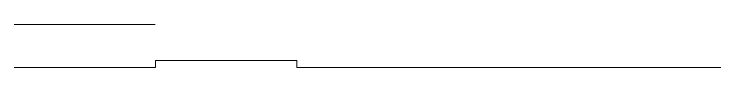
# Model space of a CAD drawing. Header units: millimetres. Extents: x 28391 to 58313, y 14660 to 18979.
# Drawn here: x 49372 to 49872, y 15502 to 15532 of the extents above; entities that cross this region are included whole.
import ezdxf

# ---------------------------------------------------------------- set-up
doc = ezdxf.new("R2010")
doc.units = ezdxf.units.MM
doc.header["$LTSCALE"] = 0.5
doc.layers.add('CAMPITURA', color=166, linetype='Continuous', lineweight=9)

msp = doc.modelspace()

# ---------------------------------------------------------------- linework, layer by layer
at = {"layer": 'CAMPITURA'}
for p, q in [((49371.69, 15531.87), (49471.55, 15531.87)), ((49471.69, 15501.52), (49471.69, 15506.52)), ((49471.69, 15506.52), (49571.69, 15506.52)), ((49571.69, 15501.52), (49571.69, 15506.52)), ((49371.69, 15501.52), (49471.69, 15501.52)), ((49371.69, 15501.52), (49381.69, 15501.52)), ((49571.69, 15501.52), (49871.69, 15501.52))]:
    msp.add_line(p, q, dxfattribs=at)

doc.saveas('drawing.dxf')
